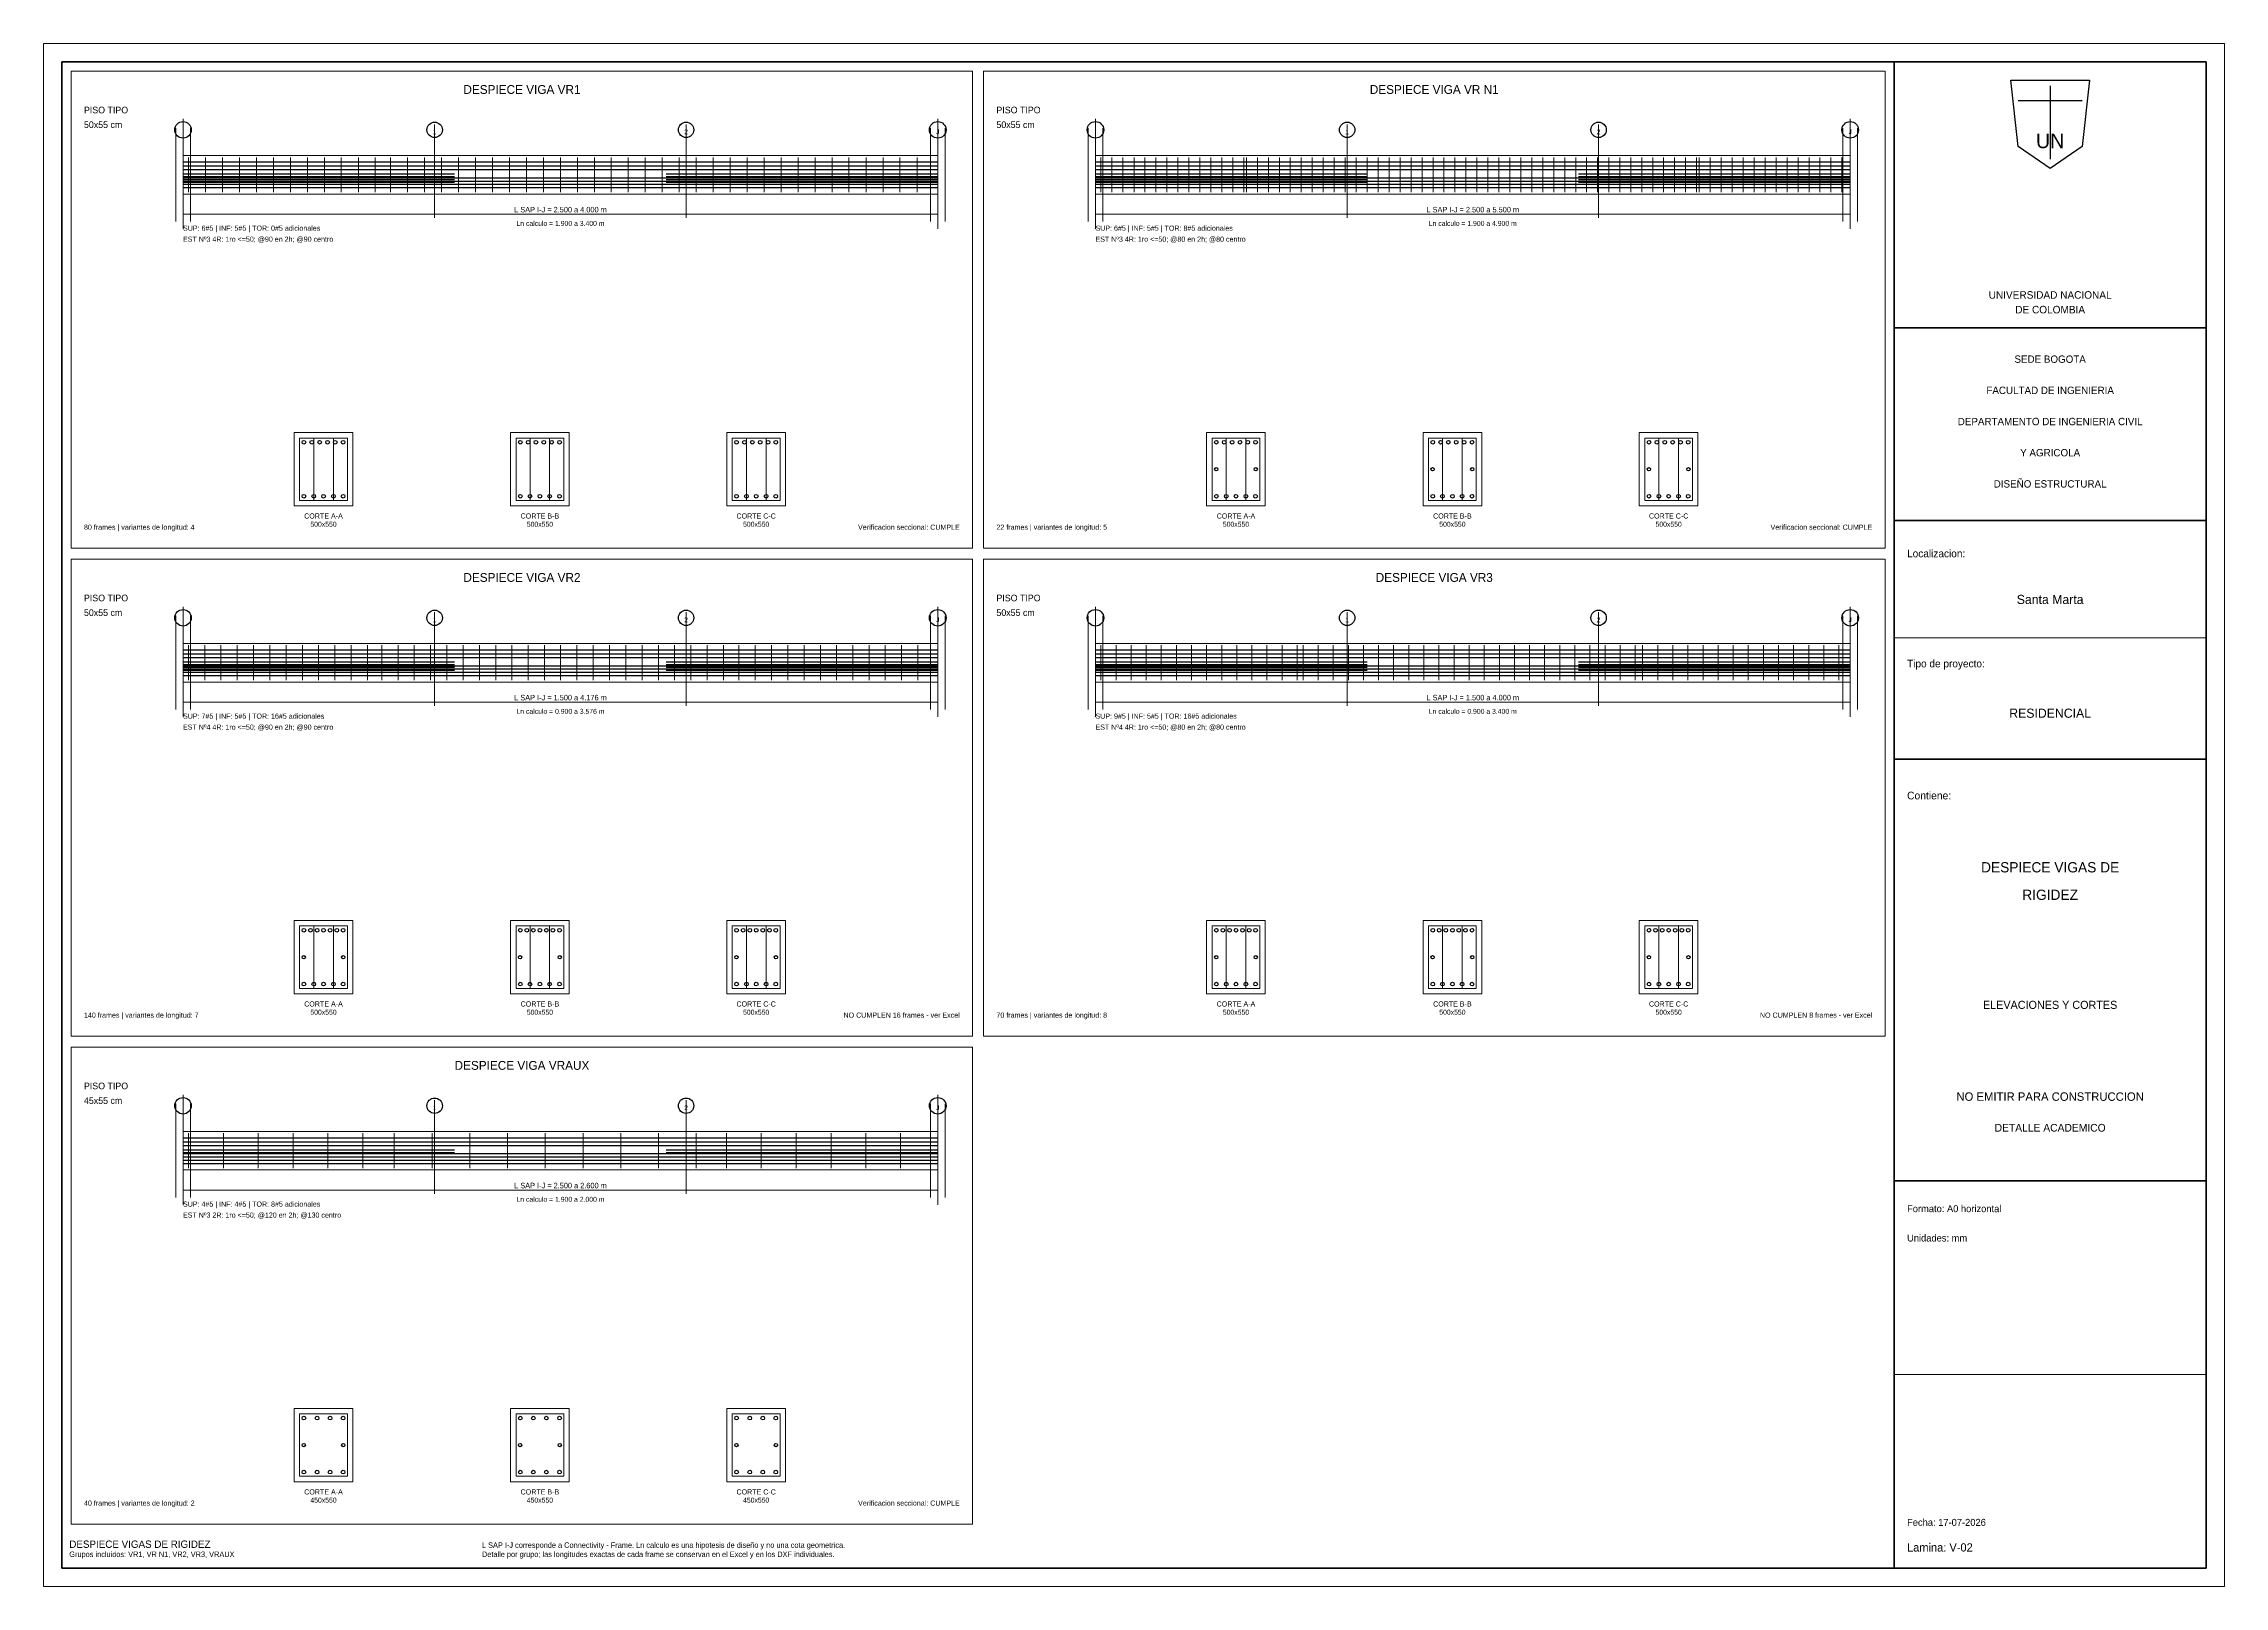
# Paper-space layout 'A0_HORIZONTAL' of a CAD drawing. Header units: millimetres. Extents: x 0 to 1189, y 0 to 841.
# The model-space entities are those that its viewports show. They can reach past a viewport. Long polylines and large blocks are cut down to what shows.
import ezdxf
from ezdxf.enums import TextEntityAlignment as Align

# ---------------------------------------------------------------- set-up
doc = ezdxf.new("R2010")
doc.units = ezdxf.units.MM
for name, color, linetype in [('ACERO_ADIC', 2, 'Continuous'), ('ACERO_INF', 1, 'Continuous'), ('ACERO_SUP', 5, 'Continuous'), ('ACERO_TOR', 30, 'Continuous'), ('ALERTA', 1, 'Continuous'), ('APOYOS', 4, 'Continuous'), ('CONTORNO', 7, 'Continuous'), ('CORTE', 7, 'Continuous'), ('COTAS', 3, 'Continuous'), ('EJES', 8, 'Continuous'), ('ESTRIBOS', 7, 'Continuous'), ('GUIA', 9, 'Continuous'), ('MARCO', 7, 'Continuous'), ('ROTULO', 7, 'Continuous'), ('TEXTO', 7, 'Continuous'), ('TITULO', 6, 'Continuous')]:
    doc.layers.add(name, color=color, linetype=linetype)

msp = doc.modelspace()

# ---------------------------------------------------------------- linework, layer by layer
at = {"layer": 'ACERO_ADIC', "color": 2, "lineweight": 30}
for p, q in [((76, 770), (224.1, 770)), ((76, 768.5), (224.1, 768.5)), ((76, 767), (224.1, 767)), ((76, 765.5), (224.1, 765.5)), ((339.4, 770), (487.5, 770)), ((339.4, 768.5), (487.5, 768.5)), ((339.4, 767), (487.5, 767)), ((339.4, 765.5), (487.5, 765.5)), ((573.5, 770), (721.6, 770)), ((573.5, 768.5), (721.6, 768.5)), ((573.5, 767), (721.6, 767)), ((573.5, 765.5), (721.6, 765.5)), ((836.9, 770), (985, 770)), ((836.9, 768.5), (985, 768.5)), ((836.9, 767), (985, 767)), ((836.9, 765.5), (985, 765.5)), ((76, 504), (224.1, 504)), ((76, 502.5), (224.1, 502.5)), ((76, 501), (224.1, 501)), ((76, 499.5), (224.1, 499.5)), ((339.4, 504), (487.5, 504)), ((339.4, 502.5), (487.5, 502.5)), ((339.4, 501), (487.5, 501)), ((339.4, 499.5), (487.5, 499.5)), ((573.5, 504), (721.6, 504)), ((573.5, 502.5), (721.6, 502.5)), ((573.5, 501), (721.6, 501)), ((573.5, 499.5), (721.6, 499.5)), ((836.9, 504), (985, 504)), ((836.9, 502.5), (985, 502.5)), ((836.9, 501), (985, 501)), ((836.9, 499.5), (985, 499.5)), ((76, 238), (224.1, 238)), ((339.4, 238), (487.5, 238)), ((76, 236.5), (224.1, 236.5)), ((339.4, 236.5), (487.5, 236.5))]:
    msp.add_line(p, q, dxfattribs=at)
at = {"layer": 'ACERO_INF', "color": 1, "lineweight": 30}
for p, q in [((76, 767.9), (487.5, 767.9)), ((76, 766.1), (487.5, 766.1)), ((76, 764.3), (487.5, 764.3)), ((76, 762.5), (487.5, 762.5)), ((573.5, 767.9), (985, 767.9)), ((573.5, 766.1), (985, 766.1)), ((573.5, 764.3), (985, 764.3)), ((573.5, 762.5), (985, 762.5)), ((76, 501.9), (487.5, 501.9)), ((76, 500.1), (487.5, 500.1)), ((573.5, 501.9), (985, 501.9)), ((573.5, 500.1), (985, 500.1)), ((76, 498.3), (487.5, 498.3)), ((76, 496.5), (487.5, 496.5)), ((573.5, 498.3), (985, 498.3)), ((573.5, 496.5), (985, 496.5)), ((76, 235.9), (487.5, 235.9)), ((76, 234.1), (487.5, 234.1)), ((76, 232.3), (487.5, 232.3)), ((76, 230.5), (487.5, 230.5))]:
    msp.add_line(p, q, dxfattribs=at)
at = {"layer": 'ACERO_INF', "color": 1}
for centre in [(141.9, 594.3), (147.3, 594.3), (152.6, 594.3), (158, 594.3), (163.3, 594.3), (259.9, 594.3), (265.2, 594.3), (270.6, 594.3), (275.9, 594.3), (281.3, 594.3), (377.8, 594.3), (383.2, 594.3), (388.5, 594.3), (393.9, 594.3), (399.2, 594.3), (639.4, 594.3), (644.8, 594.3), (650.1, 594.3), (655.5, 594.3), (660.8, 594.3), (757.4, 594.3), (762.7, 594.3), (768.1, 594.3), (773.4, 594.3), (778.8, 594.3), (875.3, 594.3), (880.7, 594.3), (886, 594.3), (891.4, 594.3), (896.7, 594.3), (141.9, 328.3), (147.3, 328.3), (152.6, 328.3), (158, 328.3), (163.3, 328.3), (259.9, 328.3), (265.2, 328.3), (270.6, 328.3), (275.9, 328.3), (281.3, 328.3), (377.8, 328.3), (383.2, 328.3), (388.5, 328.3), (393.9, 328.3), (399.2, 328.3), (639.4, 328.3), (644.8, 328.3), (650.1, 328.3), (655.5, 328.3), (660.8, 328.3), (757.4, 328.3), (762.7, 328.3), (768.1, 328.3), (773.4, 328.3), (778.8, 328.3), (875.3, 328.3), (880.7, 328.3), (886, 328.3), (891.4, 328.3), (896.7, 328.3), (141.9, 62.3), (149.1, 62.3), (156.2, 62.3), (163.3, 62.3), (259.9, 62.3), (267, 62.3), (274.1, 62.3), (281.3, 62.3), (377.8, 62.3), (385, 62.3), (392.1, 62.3), (399.2, 62.3)]:
    msp.add_circle(centre, 1, dxfattribs=at)
at = {"layer": 'ACERO_SUP', "color": 5, "lineweight": 30}
for p, q in [((76, 776.5), (487.5, 776.5)), ((76, 774.4), (487.5, 774.4)), ((573.5, 776.5), (985, 776.5)), ((573.5, 774.4), (985, 774.4)), ((76, 772.3), (487.5, 772.3)), ((573.5, 772.3), (985, 772.3)), ((76, 510.5), (487.5, 510.5)), ((76, 508.4), (487.5, 508.4)), ((76, 506.3), (487.5, 506.3)), ((573.5, 510.5), (985, 510.5)), ((573.5, 508.4), (985, 508.4)), ((573.5, 506.3), (985, 506.3)), ((76, 244.5), (487.5, 244.5)), ((76, 242.4), (487.5, 242.4)), ((76, 240.3), (487.5, 240.3))]:
    msp.add_line(p, q, dxfattribs=at)
at = {"layer": 'ACERO_SUP', "color": 5}
for centre in [(141.9, 623.7), (146.2, 623.7), (150.5, 623.7), (154.8, 623.7), (159, 623.7), (163.3, 623.7), (259.9, 623.7), (264.2, 623.7), (268.4, 623.7), (272.7, 623.7), (277, 623.7), (281.3, 623.7), (377.8, 623.7), (382.1, 623.7), (386.4, 623.7), (390.7, 623.7), (395, 623.7), (399.2, 623.7), (639.4, 623.7), (643.7, 623.7), (648, 623.7), (652.3, 623.7), (656.5, 623.7), (660.8, 623.7), (757.4, 623.7), (761.7, 623.7), (765.9, 623.7), (770.2, 623.7), (774.5, 623.7), (778.8, 623.7), (875.3, 623.7), (879.6, 623.7), (883.9, 623.7), (888.2, 623.7), (892.5, 623.7), (896.7, 623.7), (141.9, 357.7), (145.5, 357.7), (149.1, 357.7), (152.6, 357.7), (156.2, 357.7), (159.8, 357.7), (163.3, 357.7), (259.9, 357.7), (263.4, 357.7), (267, 357.7), (270.6, 357.7), (274.1, 357.7), (277.7, 357.7), (281.3, 357.7), (377.8, 357.7), (381.4, 357.7), (385, 357.7), (388.5, 357.7), (392.1, 357.7), (395.7, 357.7), (399.2, 357.7), (639.4, 357.7), (643, 357.7), (646.6, 357.7), (650.1, 357.7), (653.7, 357.7), (657.3, 357.7), (660.8, 357.7), (757.4, 357.7), (760.9, 357.7), (764.5, 357.7), (768.1, 357.7), (771.6, 357.7), (775.2, 357.7), (778.8, 357.7), (875.3, 357.7), (878.9, 357.7), (882.5, 357.7), (886, 357.7), (889.6, 357.7), (893.2, 357.7), (896.7, 357.7), (141.9, 91.7), (149.1, 91.7), (156.2, 91.7), (163.3, 91.7), (259.9, 91.7), (267, 91.7), (274.1, 91.7), (281.3, 91.7), (377.8, 91.7), (385, 91.7), (392.1, 91.7), (399.2, 91.7)]:
    msp.add_circle(centre, 1, dxfattribs=at)
at = {"layer": 'ACERO_TOR', "color": 30}
for centre in [(639.3, 609), (660.9, 609), (757.3, 609), (778.9, 609), (875.2, 609), (896.8, 609), (141.8, 343), (163.4, 343), (259.8, 343), (281.4, 343), (377.7, 343), (399.3, 343), (639.3, 343), (660.9, 343), (757.3, 343), (778.9, 343), (875.2, 343), (896.8, 343), (141.8, 77), (163.4, 77), (259.8, 77), (281.4, 77), (377.7, 77), (399.3, 77)]:
    msp.add_circle(centre, 0.9, dxfattribs=at)
at = {"layer": 'APOYOS', "color": 4, "lineweight": 18}
for p, q in [((72, 744), (72, 795)), ((80, 744), (80, 795)), ((483.5, 744), (483.5, 795)), ((491.5, 744), (491.5, 795)), ((569.5, 744), (569.5, 795)), ((577.5, 744), (577.5, 795)), ((981, 744), (981, 795)), ((989, 744), (989, 795)), ((72, 478), (72, 529)), ((80, 478), (80, 529)), ((483.5, 478), (483.5, 529)), ((491.5, 478), (491.5, 529)), ((569.5, 478), (569.5, 529)), ((577.5, 478), (577.5, 529)), ((981, 478), (981, 529)), ((989, 478), (989, 529)), ((72, 212), (72, 263)), ((80, 212), (80, 263)), ((483.5, 212), (483.5, 263)), ((491.5, 212), (491.5, 263))]:
    msp.add_line(p, q, dxfattribs=at)
at = {"layer": 'CONTORNO', "color": 7, "lineweight": 18}
for points in [[(76, 759), (487.5, 759), (487.5, 780), (76, 780)], [(573.5, 759), (985, 759), (985, 780), (573.5, 780)], [(76, 493), (487.5, 493), (487.5, 514), (76, 514)], [(573.5, 493), (985, 493), (985, 514), (573.5, 514)], [(76, 227), (487.5, 227), (487.5, 248), (76, 248)]]:
    msp.add_lwpolyline(points, close=True, dxfattribs=at)
at = {"layer": 'CORTE', "color": 7, "lineweight": 20}
for points in [[(136.6, 589), (168.6, 589), (168.6, 629), (136.6, 629)], [(254.6, 589), (286.6, 589), (286.6, 629), (254.6, 629)], [(372.5, 589), (404.5, 589), (404.5, 629), (372.5, 629)], [(634.1, 589), (666.1, 589), (666.1, 629), (634.1, 629)], [(752.1, 589), (784.1, 589), (784.1, 629), (752.1, 629)], [(870, 589), (902, 589), (902, 629), (870, 629)], [(136.6, 323), (168.6, 323), (168.6, 363), (136.6, 363)], [(254.6, 323), (286.6, 323), (286.6, 363), (254.6, 363)], [(372.5, 323), (404.5, 323), (404.5, 363), (372.5, 363)], [(634.1, 323), (666.1, 323), (666.1, 363), (634.1, 363)], [(752.1, 323), (784.1, 323), (784.1, 363), (752.1, 363)], [(870, 323), (902, 323), (902, 363), (870, 363)], [(136.6, 57), (168.6, 57), (168.6, 97), (136.6, 97)], [(254.6, 57), (286.6, 57), (286.6, 97), (254.6, 97)], [(372.5, 57), (404.5, 57), (404.5, 97), (372.5, 97)]]:
    msp.add_lwpolyline(points, close=True, dxfattribs=at)
at = {"layer": 'COTAS', "color": 3, "lineweight": 18}
for p, q in [((76, 746), (76, 750)), ((487.5, 746), (487.5, 750)), ((573.5, 746), (573.5, 750)), ((985, 746), (985, 750)), ((76, 748), (487.5, 748)), ((573.5, 748), (985, 748)), ((76, 480), (76, 484)), ((76, 482), (487.5, 482)), ((487.5, 480), (487.5, 484)), ((573.5, 480), (573.5, 484)), ((573.5, 482), (985, 482)), ((985, 480), (985, 484)), ((76, 214), (76, 218)), ((76, 216), (487.5, 216)), ((487.5, 214), (487.5, 218))]:
    msp.add_line(p, q, dxfattribs=at)
at = {"layer": 'EJES', "color": 8, "lineweight": 9}
for p, q in [((76, 740), (76, 800)), ((213.2, 746), (213.2, 797)), ((350.3, 746), (350.3, 797)), ((487.5, 740), (487.5, 800)), ((573.5, 740), (573.5, 800)), ((710.7, 746), (710.7, 797)), ((847.8, 746), (847.8, 797)), ((985, 740), (985, 800)), ((76, 474), (76, 534)), ((213.2, 480), (213.2, 531)), ((350.3, 480), (350.3, 531)), ((487.5, 474), (487.5, 534)), ((573.5, 474), (573.5, 534)), ((710.7, 480), (710.7, 531)), ((847.8, 480), (847.8, 531)), ((985, 474), (985, 534)), ((76, 208), (76, 268)), ((213.2, 214), (213.2, 265)), ((350.3, 214), (350.3, 265)), ((487.5, 208), (487.5, 268))]:
    msp.add_line(p, q, dxfattribs=at)
at = {"layer": 'EJES', "color": 8}
for centre, radius in [((76, 794), 4.5), ((213.2, 794), 4.2), ((350.3, 794), 4.2), ((487.5, 794), 4.5), ((573.5, 794), 4.5), ((710.7, 794), 4.2), ((847.8, 794), 4.2), ((985, 794), 4.5), ((76, 528), 4.5), ((213.2, 528), 4.2), ((350.3, 528), 4.2), ((487.5, 528), 4.5), ((573.5, 528), 4.5), ((710.7, 528), 4.2), ((847.8, 528), 4.2), ((985, 528), 4.5), ((76, 262), 4.5), ((213.2, 262), 4.2), ((350.3, 262), 4.2), ((487.5, 262), 4.5)]:
    msp.add_circle(centre, radius, dxfattribs=at)
at = {"layer": 'ESTRIBOS', "color": 7, "lineweight": 9}
for p, q in [((79, 760), (79, 779)), ((88.3, 760), (88.3, 779)), ((97.5, 760), (97.5, 779)), ((106.8, 760), (106.8, 779)), ((116, 760), (116, 779)), ((125.3, 760), (125.3, 779)), ((134.6, 760), (134.6, 779)), ((143.8, 760), (143.8, 779)), ((153.1, 760), (153.1, 779)), ((162.3, 760), (162.3, 779)), ((171.6, 760), (171.6, 779)), ((180.8, 760), (180.8, 779)), ((189.2, 760), (189.2, 779)), ((198.4, 760), (198.4, 779)), ((207.7, 760), (207.7, 779)), ((216.9, 760), (216.9, 779)), ((226.2, 760), (226.2, 779)), ((235.5, 760), (235.5, 779)), ((244.7, 760), (244.7, 779)), ((254, 760), (254, 779)), ((263.2, 760), (263.2, 779)), ((272.5, 760), (272.5, 779)), ((281.8, 760), (281.8, 779)), ((291, 760), (291, 779)), ((300.3, 760), (300.3, 779)), ((309.5, 760), (309.5, 779)), ((318.8, 760), (318.8, 779)), ((328, 760), (328, 779)), ((337.3, 760), (337.3, 779)), ((346.6, 760), (346.6, 779)), ((355.8, 760), (355.8, 779)), ((365.1, 760), (365.1, 779)), ((374.3, 760), (374.3, 779)), ((383.6, 760), (383.6, 779)), ((392.9, 760), (392.9, 779)), ((402.1, 760), (402.1, 779)), ((411.4, 760), (411.4, 779)), ((420.6, 760), (420.6, 779)), ((429.9, 760), (429.9, 779)), ((439.1, 760), (439.1, 779)), ((448.4, 760), (448.4, 779)), ((457.7, 760), (457.7, 779)), ((466.9, 760), (466.9, 779)), ((476.2, 760), (476.2, 779)), ((576.5, 760), (576.5, 779)), ((582.5, 760), (582.5, 779)), ((588.5, 760), (588.5, 779)), ((594.5, 760), (594.5, 779)), ((600.4, 760), (600.4, 779)), ((606.4, 760), (606.4, 779)), ((612.4, 760), (612.4, 779)), ((618.4, 760), (618.4, 779)), ((624.4, 760), (624.4, 779)), ((630.4, 760), (630.4, 779)), ((636.4, 760), (636.4, 779)), ((642.3, 760), (642.3, 779)), ((648.3, 760), (648.3, 779)), ((654.3, 760), (654.3, 779)), ((655.8, 760), (655.8, 779)), ((661.8, 760), (661.8, 779)), ((667.8, 760), (667.8, 779)), ((673.8, 760), (673.8, 779)), ((679.7, 760), (679.7, 779)), ((685.7, 760), (685.7, 779)), ((691.7, 760), (691.7, 779)), ((697.7, 760), (697.7, 779)), ((703.7, 760), (703.7, 779)), ((709.7, 760), (709.7, 779)), ((715.7, 760), (715.7, 779)), ((721.6, 760), (721.6, 779)), ((727.6, 760), (727.6, 779)), ((733.6, 760), (733.6, 779)), ((739.6, 760), (739.6, 779)), ((745.6, 760), (745.6, 779)), ((751.6, 760), (751.6, 779)), ((757.6, 760), (757.6, 779)), ((763.5, 760), (763.5, 779)), ((769.5, 760), (769.5, 779)), ((775.5, 760), (775.5, 779)), ((781.5, 760), (781.5, 779)), ((787.5, 760), (787.5, 779)), ((793.5, 760), (793.5, 779)), ((799.5, 760), (799.5, 779)), ((805.4, 760), (805.4, 779)), ((811.4, 760), (811.4, 779)), ((817.4, 760), (817.4, 779)), ((823.4, 760), (823.4, 779)), ((829.4, 760), (829.4, 779)), ((835.4, 760), (835.4, 779)), ((841.3, 760), (841.3, 779)), ((847.3, 760), (847.3, 779)), ((853.3, 760), (853.3, 779)), ((859.3, 760), (859.3, 779)), ((865.3, 760), (865.3, 779)), ((871.3, 760), (871.3, 779)), ((877.3, 760), (877.3, 779)), ((883.2, 760), (883.2, 779)), ((889.2, 760), (889.2, 779)), ((895.2, 760), (895.2, 779)), ((901.2, 760), (901.2, 779)), ((902.7, 760), (902.7, 779)), ((908.7, 760), (908.7, 779)), ((914.7, 760), (914.7, 779)), ((920.7, 760), (920.7, 779)), ((926.6, 760), (926.6, 779)), ((932.6, 760), (932.6, 779)), ((938.6, 760), (938.6, 779)), ((944.6, 760), (944.6, 779)), ((950.6, 760), (950.6, 779)), ((956.6, 760), (956.6, 779)), ((962.6, 760), (962.6, 779)), ((968.5, 760), (968.5, 779)), ((974.5, 760), (974.5, 779)), ((980.5, 760), (980.5, 779)), ((79, 494), (79, 513)), ((87.9, 494), (87.9, 513)), ((96.7, 494), (96.7, 513)), ((105.6, 494), (105.6, 513)), ((114.5, 494), (114.5, 513)), ((123.3, 494), (123.3, 513)), ((132.2, 494), (132.2, 513)), ((141.1, 494), (141.1, 513)), ((149.9, 494), (149.9, 513)), ((158.8, 494), (158.8, 513)), ((167.7, 494), (167.7, 513)), ((176.6, 494), (176.6, 513)), ((184.4, 494), (184.4, 513)), ((193.3, 494), (193.3, 513)), ((202.1, 494), (202.1, 513)), ((211, 494), (211, 513)), ((219.9, 494), (219.9, 513)), ((228.7, 494), (228.7, 513)), ((237.6, 494), (237.6, 513)), ((246.5, 494), (246.5, 513)), ((255.3, 494), (255.3, 513)), ((264.2, 494), (264.2, 513)), ((273.1, 494), (273.1, 513)), ((281.9, 494), (281.9, 513)), ((290.8, 494), (290.8, 513)), ((299.7, 494), (299.7, 513)), ((308.5, 494), (308.5, 513)), ((317.4, 494), (317.4, 513)), ((326.3, 494), (326.3, 513)), ((335.2, 494), (335.2, 513)), ((344, 494), (344, 513)), ((352.9, 494), (352.9, 513)), ((361.8, 494), (361.8, 513)), ((370.6, 494), (370.6, 513)), ((379.1, 494), (379.1, 513)), ((388, 494), (388, 513)), ((396.8, 494), (396.8, 513)), ((405.7, 494), (405.7, 513)), ((414.6, 494), (414.6, 513)), ((423.5, 494), (423.5, 513)), ((432.3, 494), (432.3, 513)), ((441.2, 494), (441.2, 513)), ((450.1, 494), (450.1, 513)), ((458.9, 494), (458.9, 513)), ((467.8, 494), (467.8, 513)), ((476.7, 494), (476.7, 513)), ((576.5, 494), (576.5, 513)), ((584.7, 494), (584.7, 513)), ((593, 494), (593, 513)), ((601.2, 494), (601.2, 513)), ((609.4, 494), (609.4, 513)), ((617.7, 494), (617.7, 513)), ((625.9, 494), (625.9, 513)), ((634.1, 494), (634.1, 513)), ((642.3, 494), (642.3, 513)), ((650.6, 494), (650.6, 513)), ((658.8, 494), (658.8, 513)), ((667, 494), (667, 513)), ((675.3, 494), (675.3, 513)), ((683.5, 494), (683.5, 513)), ((686.7, 494), (686.7, 513)), ((694.9, 494), (694.9, 513)), ((703.1, 494), (703.1, 513)), ((711.4, 494), (711.4, 513)), ((719.6, 494), (719.6, 513)), ((727.8, 494), (727.8, 513)), ((736, 494), (736, 513)), ((744.3, 494), (744.3, 513)), ((752.5, 494), (752.5, 513)), ((760.7, 494), (760.7, 513)), ((769, 494), (769, 513)), ((777.2, 494), (777.2, 513)), ((785.4, 494), (785.4, 513)), ((793.7, 494), (793.7, 513)), ((801.9, 494), (801.9, 513)), ((810.1, 494), (810.1, 513)), ((818.3, 494), (818.3, 513)), ((826.6, 494), (826.6, 513)), ((834.8, 494), (834.8, 513)), ((843, 494), (843, 513)), ((851.3, 494), (851.3, 513)), ((859.5, 494), (859.5, 513)), ((867.7, 494), (867.7, 513)), ((871.8, 494), (871.8, 513)), ((880.1, 494), (880.1, 513)), ((888.3, 494), (888.3, 513)), ((896.5, 494), (896.5, 513)), ((904.8, 494), (904.8, 513)), ((913, 494), (913, 513)), ((921.2, 494), (921.2, 513)), ((929.4, 494), (929.4, 513)), ((937.7, 494), (937.7, 513)), ((945.9, 494), (945.9, 513)), ((954.1, 494), (954.1, 513)), ((962.4, 494), (962.4, 513)), ((970.6, 494), (970.6, 513)), ((978.8, 494), (978.8, 513)), ((79, 228), (79, 247)), ((98, 228), (98, 247)), ((117, 228), (117, 247)), ((136, 228), (136, 247)), ((155, 228), (155, 247)), ((174, 228), (174, 247)), ((191.2, 228), (191.2, 247)), ((211.8, 228), (211.8, 247)), ((232.4, 228), (232.4, 247)), ((252.9, 228), (252.9, 247)), ((273.5, 228), (273.5, 247)), ((294.1, 228), (294.1, 247)), ((314.7, 228), (314.7, 247)), ((335.2, 228), (335.2, 247)), ((355.8, 228), (355.8, 247)), ((372.3, 228), (372.3, 247)), ((391.3, 228), (391.3, 247)), ((410.3, 228), (410.3, 247)), ((429.3, 228), (429.3, 247)), ((448.2, 228), (448.2, 247)), ((467.2, 228), (467.2, 247))]:
    msp.add_line(p, q, dxfattribs=at)
at = {"layer": 'ESTRIBOS', "color": 7, "lineweight": 18}
for p, q in [((147.3, 592), (147.3, 626)), ((158, 592), (158, 626)), ((265.2, 592), (265.2, 626)), ((275.9, 592), (275.9, 626)), ((383.2, 592), (383.2, 626)), ((393.9, 592), (393.9, 626)), ((644.8, 592), (644.8, 626)), ((655.5, 592), (655.5, 626)), ((762.7, 592), (762.7, 626)), ((773.4, 592), (773.4, 626)), ((880.7, 592), (880.7, 626)), ((891.4, 592), (891.4, 626)), ((147.3, 326), (147.3, 360)), ((158, 326), (158, 360)), ((265.2, 326), (265.2, 360)), ((275.9, 326), (275.9, 360)), ((383.2, 326), (383.2, 360)), ((393.9, 326), (393.9, 360)), ((644.8, 326), (644.8, 360)), ((655.5, 326), (655.5, 360)), ((762.7, 326), (762.7, 360)), ((773.4, 326), (773.4, 360)), ((880.7, 326), (880.7, 360)), ((891.4, 326), (891.4, 360))]:
    msp.add_line(p, q, dxfattribs=at)
for points in [[(139.6, 592), (165.6, 592), (165.6, 626), (139.6, 626)], [(257.6, 592), (283.6, 592), (283.6, 626), (257.6, 626)], [(375.5, 592), (401.5, 592), (401.5, 626), (375.5, 626)], [(637.1, 592), (663.1, 592), (663.1, 626), (637.1, 626)], [(755.1, 592), (781.1, 592), (781.1, 626), (755.1, 626)], [(873, 592), (899, 592), (899, 626), (873, 626)], [(139.6, 326), (165.6, 326), (165.6, 360), (139.6, 360)], [(257.6, 326), (283.6, 326), (283.6, 360), (257.6, 360)], [(375.5, 326), (401.5, 326), (401.5, 360), (375.5, 360)], [(637.1, 326), (663.1, 326), (663.1, 360), (637.1, 360)], [(755.1, 326), (781.1, 326), (781.1, 360), (755.1, 360)], [(873, 326), (899, 326), (899, 360), (873, 360)], [(139.6, 60), (165.6, 60), (165.6, 94), (139.6, 94)], [(257.6, 60), (283.6, 60), (283.6, 94), (257.6, 94)], [(375.5, 60), (401.5, 60), (401.5, 94), (375.5, 94)]]:
    msp.add_lwpolyline(points, close=True, dxfattribs=at)
at = {"layer": 'GUIA', "color": 9, "lineweight": 9}
for points in [[(15, 566), (506.5, 566), (506.5, 826), (15, 826)], [(512.5, 566), (1004, 566), (1004, 826), (512.5, 826)], [(15, 300), (506.5, 300), (506.5, 560), (15, 560)], [(512.5, 300), (1004, 300), (1004, 560), (512.5, 560)], [(15, 34), (506.5, 34), (506.5, 294), (15, 294)]]:
    msp.add_lwpolyline(points, close=True, dxfattribs=at)
at = {"layer": 'MARCO', "color": 7, "lineweight": 35}
msp.add_line((1009, 10), (1009, 831), dxfattribs=at)
for points in [[(10, 10), (1179, 10), (1179, 831), (10, 831)], [(1009, 10), (1179, 10), (1179, 831), (1009, 831)]]:
    msp.add_lwpolyline(points, close=True, dxfattribs=at)
at = {"layer": 'ROTULO', "color": 7, "lineweight": 25}
for p, q in [((1076.5, 810), (1111.5, 810)), ((1094, 818), (1094, 778))]:
    msp.add_line(p, q, dxfattribs=at)
at = {"layer": 'ROTULO', "color": 7, "lineweight": 18}
for p, q in [((1009, 517), (1179, 517)), ((1009, 115.5), (1179, 115.5))]:
    msp.add_line(p, q, dxfattribs=at)
at = {"layer": 'ROTULO', "color": 7, "lineweight": 25}
for points in [[(1009, 686), (1179, 686), (1179, 831), (1009, 831)], [(1009, 581), (1179, 581), (1179, 686), (1009, 686)], [(1009, 451), (1179, 451), (1179, 581), (1009, 581)], [(1009, 221), (1179, 221), (1179, 451), (1009, 451)], [(1009, 10), (1179, 10), (1179, 221), (1009, 221)]]:
    msp.add_lwpolyline(points, close=True, dxfattribs=at)
at = {"layer": 'ROTULO', "color": 7, "lineweight": 30}
msp.add_lwpolyline([(1072.5, 821), (1115.5, 821), (1111.5, 785), (1094, 773), (1076.5, 785)], close=True, dxfattribs=at)

# ---------------------------------------------------------------- texts
at = {"layer": 'ALERTA', "color": 1}
for s, p in [('NO CUMPLEN 16 frames - ver Excel', (499.5, 310)), ('NO CUMPLEN 8 frames - ver Excel', (997, 310))]:
    msp.add_text(s, height=2.8, dxfattribs=at).set_placement(p, align=Align.RIGHT)
for s, height, p in [('NO EMITIR PARA CONSTRUCCION', 4.6, (1094, 267)), ('DETALLE ACADEMICO', 4.2, (1094, 250))]:
    msp.add_text(s, height=height, dxfattribs=at).set_placement(p, align=Align.MIDDLE_CENTER)
at = {"layer": 'COTAS', "color": 3}
for s, p in [('L SAP I-J = 2.500 a 4.000 m', (281.8, 750.5)), ('L SAP I-J = 2.500 a 5.500 m', (779.2, 750.5)), ('L SAP I-J = 1.500 a 4.176 m', (281.8, 484.5)), ('L SAP I-J = 1.500 a 4.000 m', (779.2, 484.5)), ('L SAP I-J = 2.500 a 2.600 m', (281.8, 218.5))]:
    msp.add_text(s, height=3, dxfattribs=at).set_placement(p, align=Align.MIDDLE_CENTER)
at = {"layer": 'EJES', "color": 8}
for s, p in [('I', (76, 792.9)), ('1', (213.2, 792.9)), ('2', (350.3, 792.9)), ('J', (487.5, 792.9)), ('I', (573.5, 792.9)), ('1', (710.7, 792.9)), ('2', (847.8, 792.9)), ('J', (985, 792.9)), ('I', (76, 526.9)), ('1', (213.2, 526.9)), ('2', (350.3, 526.9)), ('J', (487.5, 526.9)), ('I', (573.5, 526.9)), ('1', (710.7, 526.9)), ('2', (847.8, 526.9)), ('J', (985, 526.9)), ('I', (76, 260.9)), ('1', (213.2, 260.9)), ('2', (350.3, 260.9)), ('J', (487.5, 260.9))]:
    msp.add_text(s, height=2.6, dxfattribs=at).set_placement(p, align=Align.MIDDLE_CENTER)
at = {"layer": 'ROTULO', "color": 7}
for s, height, p in [('UN', 8, (1094, 788)), ('UNIVERSIDAD NACIONAL', 4.1, (1094, 704)), ('DE COLOMBIA', 4.1, (1094, 696)), ('SEDE BOGOTA', 4, (1094, 669)), ('FACULTAD DE INGENIERIA', 4, (1094, 652)), ('DEPARTAMENTO DE INGENIERIA CIVIL', 4, (1094, 635)), ('Y AGRICOLA', 4, (1094, 618)), ('DISEÑO ESTRUCTURAL', 4, (1094, 601)), ('Santa Marta', 5, (1094, 538)), ('RESIDENCIAL', 5, (1094, 476)), ('DESPIECE VIGAS DE', 5.6, (1094, 392)), ('RIGIDEZ', 5.6, (1094, 377)), ('ELEVACIONES Y CORTES', 4.4, (1094, 317))]:
    msp.add_text(s, height=height, dxfattribs=at).set_placement(p, align=Align.MIDDLE_CENTER)
for s, height, p in [('Localizacion:', 4.1, (1016, 561)), ('Tipo de proyecto:', 4.1, (1016, 501)), ('Contiene:', 4.2, (1016, 429)), ('Formato: A0 horizontal', 3.8, (1016, 204)), ('Unidades: mm', 3.8, (1016, 188)), ('Fecha: 17-07-2026', 3.8, (1016, 33)), ('Lamina: V-02', 4.5, (1016, 19))]:
    msp.add_text(s, height=height, dxfattribs=at).set_placement(p)
at = {"layer": 'TEXTO', "color": 7}
for s, height, p in [('SUP: 6#5 | INF: 5#5 | TOR: 0#5 adicionales', 2.8, (76, 739)), ('SUP: 6#5 | INF: 5#5 | TOR: 8#5 adicionales', 2.8, (573.5, 739)), ('EST Nº3 4R: 1ro <=50; @90 en 2h; @90 centro', 2.8, (76, 733)), ('EST Nº3 4R: 1ro <=50; @80 en 2h; @80 centro', 2.8, (573.5, 733)), ('80 frames | variantes de longitud: 4', 2.8, (22, 576)), ('22 frames | variantes de longitud: 5', 2.8, (519.5, 576)), ('SUP: 7#5 | INF: 5#5 | TOR: 16#5 adicionales', 2.8, (76, 473)), ('SUP: 9#5 | INF: 5#5 | TOR: 16#5 adicionales', 2.8, (573.5, 473)), ('EST Nº4 4R: 1ro <=50; @90 en 2h; @90 centro', 2.8, (76, 467)), ('EST Nº4 4R: 1ro <=50; @80 en 2h; @80 centro', 2.8, (573.5, 467)), ('140 frames | variantes de longitud: 7', 2.8, (22, 310)), ('70 frames | variantes de longitud: 8', 2.8, (519.5, 310)), ('SUP: 4#5 | INF: 4#5 | TOR: 8#5 adicionales', 2.8, (76, 207)), ('EST Nº3 2R: 1ro <=50; @120 en 2h; @130 centro', 2.8, (76, 201)), ('40 frames | variantes de longitud: 2', 2.8, (22, 44)), ('L SAP I-J corresponde a Connectivity - Frame. Ln calculo es una hipotesis de diseño y no una cota geometrica.', 3, (239, 21)), ('Grupos incluidos: VR1, VR N1, VR2, VR3, VRAUX', 3, (14, 16)), ('Detalle por grupo; las longitudes exactas de cada frame se conservan en el Excel y en los DXF individuales.', 3, (239, 16))]:
    msp.add_text(s, height=height, dxfattribs=at).set_placement(p)
for s, height, p in [('Ln calculo = 1.900 a 3.400 m', 2.7, (281.8, 743)), ('Ln calculo = 1.900 a 4.900 m', 2.7, (779.2, 743)), ('CORTE A-A', 2.8, (152.6, 583.5)), ('CORTE B-B', 2.8, (270.6, 583.5)), ('CORTE C-C', 2.8, (388.5, 583.5)), ('CORTE A-A', 2.8, (650.1, 583.5)), ('CORTE B-B', 2.8, (768.1, 583.5)), ('CORTE C-C', 2.8, (886, 583.5)), ('500x550', 2.7, (152.6, 579)), ('500x550', 2.7, (270.6, 579)), ('500x550', 2.7, (388.5, 579)), ('500x550', 2.7, (650.1, 579)), ('500x550', 2.7, (768.1, 579)), ('500x550', 2.7, (886, 579)), ('Ln calculo = 0.900 a 3.576 m', 2.7, (281.8, 477)), ('Ln calculo = 0.900 a 3.400 m', 2.7, (779.2, 477)), ('CORTE A-A', 2.8, (152.6, 317.5)), ('500x550', 2.7, (152.6, 313)), ('CORTE B-B', 2.8, (270.6, 317.5)), ('500x550', 2.7, (270.6, 313)), ('CORTE C-C', 2.8, (388.5, 317.5)), ('500x550', 2.7, (388.5, 313)), ('CORTE A-A', 2.8, (650.1, 317.5)), ('500x550', 2.7, (650.1, 313)), ('CORTE B-B', 2.8, (768.1, 317.5)), ('500x550', 2.7, (768.1, 313)), ('CORTE C-C', 2.8, (886, 317.5)), ('500x550', 2.7, (886, 313)), ('Ln calculo = 1.900 a 2.000 m', 2.7, (281.8, 211)), ('CORTE A-A', 2.8, (152.6, 51.5)), ('450x550', 2.7, (152.6, 47)), ('CORTE B-B', 2.8, (270.6, 51.5)), ('450x550', 2.7, (270.6, 47)), ('CORTE C-C', 2.8, (388.5, 51.5)), ('450x550', 2.7, (388.5, 47))]:
    msp.add_text(s, height=height, dxfattribs=at).set_placement(p, align=Align.MIDDLE_CENTER)
at = {"layer": 'TEXTO', "color": 3}
for p in [(499.5, 576), (997, 576), (499.5, 44)]:
    msp.add_text('Verificacion seccional: CUMPLE', height=2.8, dxfattribs=at).set_placement(p, align=Align.RIGHT)
at = {"layer": 'TITULO', "color": 6}
for s, p in [('DESPIECE VIGA VR1', (260.8, 816)), ('DESPIECE VIGA VR N1', (758.2, 816)), ('DESPIECE VIGA VR2', (260.8, 550)), ('DESPIECE VIGA VR3', (758.2, 550)), ('DESPIECE VIGA VRAUX', (260.8, 284))]:
    msp.add_text(s, height=4.8, dxfattribs=at).set_placement(p, align=Align.MIDDLE_CENTER)
for s, height, p in [('50x55 cm', 3.6, (22, 795)), ('PISO TIPO', 3.6, (22, 803)), ('50x55 cm', 3.6, (519.5, 795)), ('PISO TIPO', 3.6, (519.5, 803)), ('PISO TIPO', 3.6, (22, 537)), ('PISO TIPO', 3.6, (519.5, 537)), ('50x55 cm', 3.6, (22, 529)), ('50x55 cm', 3.6, (519.5, 529)), ('PISO TIPO', 3.6, (22, 271)), ('45x55 cm', 3.6, (22, 263)), ('DESPIECE VIGAS DE RIGIDEZ', 4, (14, 21))]:
    msp.add_text(s, height=height, dxfattribs=at).set_placement(p)

psp = doc.layouts.new('A0_HORIZONTAL')

# ---------------------------------------------------------------- viewports
at = {"layer": 'VIEWPORTS'}
psp.add_viewport(center=(594.5, 420.5), size=(1189, 841), view_center_point=(594.5, 420.5), view_height=841, dxfattribs=at)

doc.saveas('drawing.dxf')
